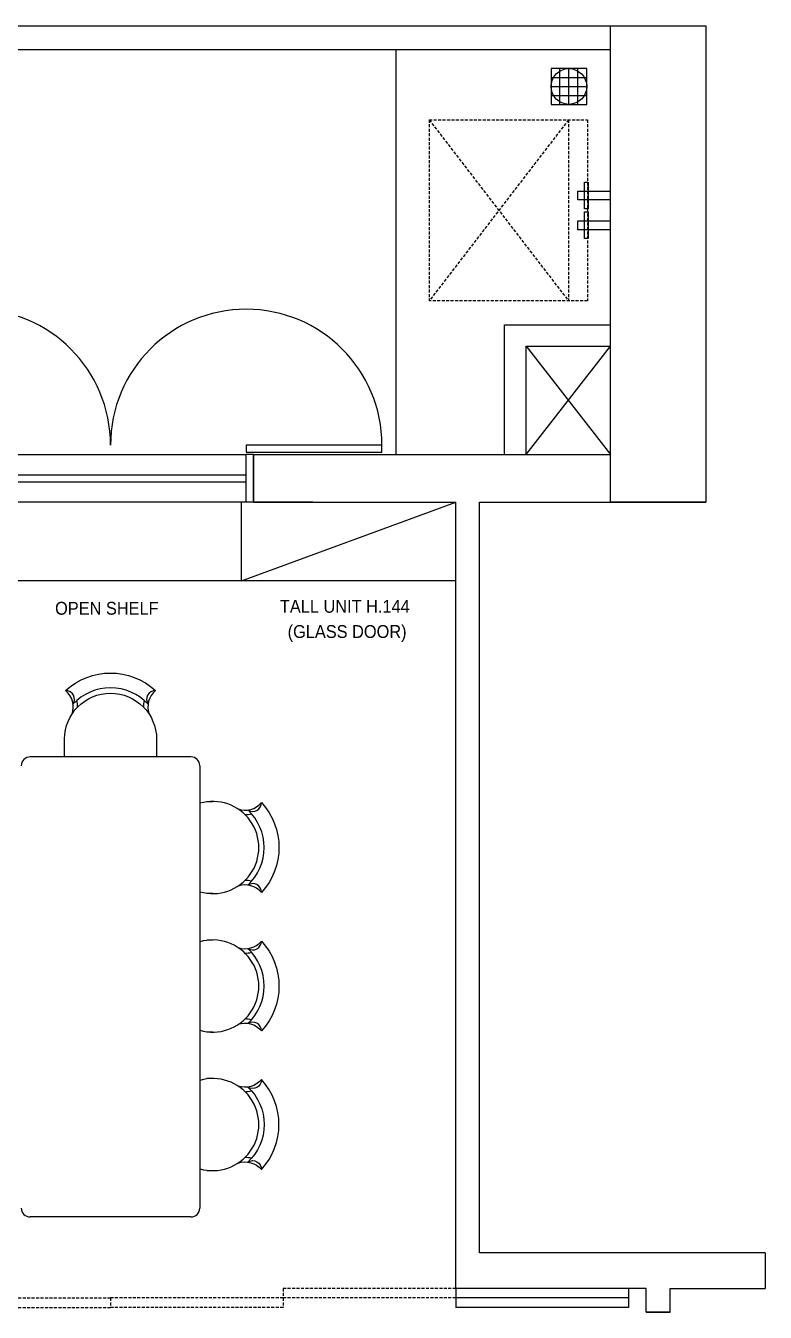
# Model space of a CAD drawing. Extents: x 0 to 79700, y -68 to 28499.
# Drawn here: x 27030 to 30136, y 15939 to 21339 of the extents above; entities that cross this region are included whole.
import ezdxf

# ---------------------------------------------------------------- set-up
doc = ezdxf.new("R2010")
doc.units = 0
doc.header["$LTSCALE"] = 50
doc.header["$MEASUREMENT"] = 0
doc.linetypes.add('HIDDEN', pattern=[0.375, 0.25, -0.125])
doc.layers.get('0').update_dxf_attribs({"linetype": 'CONTINUOUS'})
for name, color, linetype in [('1F', 2, 'CONTINUOUS'), ('2F', 4, 'CONTINUOUS'), ('COL', 7, 'CONTINUOUS'), ('DOOR', 4, 'CONTINUOUS'), ('DR', 7, 'CONTINUOUS'), ('DT', 8, 'CONTINUOUS'), ('ELE-W', 7, 'CONTINUOUS'), ('FUR', 4, 'CONTINUOUS'), ('HAT', 11, 'CONTINUOUS'), ('SYM', 7, 'CONTINUOUS'), ('WALL', 2, 'CONTINUOUS'), ('WINDOW', 7, 'CONTINUOUS')]:
    doc.layers.add(name, color=color, linetype=linetype)
doc.styles.add('돋움', font='')
doc.styles.get('돋움').set_extended_font_data('Dotum')

# ---------------------------------------------------------------- blocks, each defined once
blk = doc.blocks.new('DRAIN-1')
at = {"layer": 'HAT'}
for p, q in [((-30, 60), (-30, -60)), ((0, 60), (0, -60)), ((30, 60), (30, -60)), ((-60, 30), (60, 30)), ((-60, 0), (60, 0)), ((-60, -30), (60, -30))]:
    blk.add_line(p, q, dxfattribs=at)
blk.add_lwpolyline([(-60, 60), (-60, -60), (60, -60), (60, 60)], close=True, dxfattribs=at)
blk.add_circle((0, 0), 60, dxfattribs=at)

msp = doc.modelspace()

# ---------------------------------------------------------------- linework, layer by layer
at = {"color": 7, "linetype": 'Continuous', "ltscale": 500}
msp.add_line((27935.93187, 19009.24026), (28835.93187, 19339.24026), dxfattribs=at)
at = {"layer": '1F'}
msp.add_line((27985.93187, 19539.24026), (27985.93187, 19339.24026), dxfattribs=at)
at = {"layer": '2F'}
msp.add_line((28585.93187, 19539.24026), (28585.93187, 21239.24026), dxfattribs=at)
at = {"layer": 'COL'}
for p, q in [((27985.93187, 19339.24026), (27985.93187, 19539.24026)), ((29635.93187, 15939.24026), (29735.93187, 15939.24026))]:
    msp.add_line(p, q, dxfattribs=at)
at = {"layer": 'COL', "linetype": 'Continuous'}
msp.add_lwpolyline([(29485.93187, 21339.24026), (29885.93187, 21339.24026), (29885.93187, 19339.24026), (29485.93187, 19339.24026)], close=True, dxfattribs=at)
at = {"layer": 'DOOR'}
for p, q in [((28235.93187, 19339.24026), (26535.93187, 19339.24026)), ((27935.93187, 19009.24026), (27935.93187, 19339.24026)), ((28835.93187, 19009.24026), (25935.93187, 19009.24026))]:
    msp.add_line(p, q, dxfattribs=at)
at = {"layer": 'DR', "linetype": 'HIDDEN'}
for p, q in [((28835.93187, 16039.24026), (28110.93187, 16039.24026)), ((28110.93187, 16039.24026), (28110.93187, 15999.24026)), ((26660.93187, 15999.24026), (27385.93187, 15999.24026)), ((28110.93187, 15999.24026), (27385.93187, 15999.24026)), ((27385.93187, 15999.24026), (27385.93187, 15959.24026)), ((27385.93187, 15999.24026), (27385.93187, 15959.24026)), ((28835.93187, 15999.24026), (28110.93187, 15999.24026)), ((28110.93187, 15999.24026), (28110.93187, 15959.24026)), ((26660.93187, 15959.24026), (27385.93187, 15959.24026)), ((28110.93187, 15959.24026), (27385.93187, 15959.24026))]:
    msp.add_line(p, q, dxfattribs=at)
at = {"layer": 'DR', "linetype": 'Continuous'}
for p, q in [((29560.93187, 16039.24026), (28835.93187, 16039.24026)), ((28835.93187, 16039.24026), (28835.93187, 15999.24026)), ((28835.93187, 16039.24026), (28835.93187, 15999.24026)), ((29560.93187, 16039.24026), (29560.93187, 15999.24026)), ((29560.93187, 15999.24026), (28835.93187, 15999.24026)), ((29560.93187, 15999.24026), (28835.93187, 15999.24026)), ((28835.93187, 15999.24026), (28835.93187, 15959.24026)), ((28835.93187, 15999.24026), (28835.93187, 15959.24026)), ((29560.93187, 15999.24026), (29560.93187, 15959.24026)), ((29560.93187, 15959.24026), (28835.93187, 15959.24026))]:
    msp.add_line(p, q, dxfattribs=at)
at = {"layer": 'DT'}
for p, q in [((26815.93187, 19539.24026), (27955.93187, 19539.24026)), ((27955.93187, 19339.24026), (26815.93187, 19339.24026))]:
    msp.add_line(p, q, dxfattribs=at)
at = {"layer": 'ELE-W', "color": 11}
for centre in [(26815.93187, 19579.24026), (27955.93187, 19579.24026)]:
    msp.add_arc(centre, 570, 0, 180, dxfattribs=at)
at = {"layer": 'FUR'}
for p, q in [((24935.93187, 21339.24026), (29485.93187, 21339.24026)), ((24935.93187, 21239.24026), (29485.93187, 21239.24026)), ((27723.43187, 18270.6375), (27048.43187, 18270.6375)), ((27760.93187, 18233.1375), (27760.93187, 16376.74026)), ((27790.93187, 18083.28474), (27815.28593, 18083.28474)), ((27815.28593, 17696.43474), (27790.93187, 17696.43474)), ((27790.93187, 17501.8875), (27815.28593, 17501.8875)), ((27815.28593, 17115.0375), (27790.93187, 17115.0375)), ((27815.28593, 16920.49026), (27790.93187, 16920.49026)), ((27790.93187, 16533.64026), (27815.28593, 16533.64026)), ((27723.43187, 16339.24026), (27048.43187, 16339.24026))]:
    msp.add_line(p, q, dxfattribs=at)
at = {"layer": 'FUR', "linetype": 'HIDDEN'}
for p, q in [((28724.36366, 20944.24026), (28724.36366, 20184.24026)), ((28724.36366, 20944.24026), (29309.36366, 20184.24026)), ((29309.36366, 20944.24026), (28724.36366, 20184.24026)), ((28724.36366, 20944.24026), (29389.36366, 20944.24026)), ((29309.36366, 20944.24026), (29309.36366, 20184.24026)), ((29389.36366, 20944.24026), (29389.36366, 20184.24026)), ((29389.36366, 20184.24026), (28724.36366, 20184.24026))]:
    msp.add_line(p, q, dxfattribs=at)
at = {"layer": 'FUR', "linetype": 'Continuous'}
for points in [[(29391.55994, 20570.29428), (29376.55994, 20570.29428), (29376.55994, 20682.79428), (29391.55994, 20682.79428)], [(29391.55994, 20445.68624), (29376.55994, 20445.68624), (29376.55994, 20558.18624), (29391.55994, 20558.18624)]]:
    msp.add_lwpolyline(points, close=True, dxfattribs=at)
for points in [[(29485.93187, 20607.79428), (29348.43187, 20607.79428), (29348.43187, 20645.29428), (29485.93187, 20645.29428)], [(29485.93187, 20483.18624), (29348.43187, 20483.18624), (29348.43187, 20520.68624), (29485.93187, 20520.68624)]]:
    msp.add_lwpolyline(points, dxfattribs=at)
at = {"layer": 'FUR'}
msp.add_lwpolyline([(28525.93187, 19579.24026), (27955.93187, 19579.24026), (27955.93187, 19549.24026), (28525.93187, 19549.24026)], close=True, dxfattribs=at)
for points in [[(27224.16824, 18450.28767, 0.3074486163), (27197.30963, 18548.69943, -0.3908193799), (27574.55411, 18548.69943, 0.3074486163), (27547.6955, 18450.28767)], [(27192.50687, 18270.6375), (27192.50687, 18344.24166, -1), (27579.35687, 18344.24166), (27579.35687, 18270.6375)], [(27574.55411, 18548.69943, 0.6084109933), (27543.59692, 18491.77246, 0.4337942745), (27228.26682, 18491.77246, 0.6084109933), (27197.30963, 18548.69943)], [(27921.33194, 18051.62337, 0.3074486163), (28019.7437, 18078.48198, -0.3908193799), (28019.7437, 17701.2375, 0.3074486163), (27921.33194, 17728.09611)], [(28019.7437, 17701.2375, 0.6084109933), (27962.81673, 17732.19469, 0.4337942745), (27962.81673, 18047.52479, 0.6084109933), (28019.7437, 18078.48198)], [(27921.33194, 17470.22613, 0.3074486163), (28019.7437, 17497.08474, -0.3908193799), (28019.7437, 17119.84026, 0.3074486163), (27921.33194, 17146.69887)], [(28019.7437, 17119.84026, 0.6084109933), (27962.81673, 17150.79745, 0.4337942745), (27962.81673, 17466.12755, 0.6084109933), (28019.7437, 17497.08474)], [(27921.33194, 16565.30163, -0.3074486163), (28019.7437, 16538.44302, 0.3908193799), (28019.7437, 16915.6875, -0.3074486163), (27921.33194, 16888.82889)], [(28019.7437, 16915.6875, -0.6084109933), (27962.81673, 16884.73031, -0.4337942745), (27962.81673, 16569.40021, -0.6084109933), (28019.7437, 16538.44302)]]:
    msp.add_lwpolyline(points, format="xyb", dxfattribs=at)
for centre, radius, start, end in [((27138.28014, 18479.71805), 109.54048, 359.9703778, 14.54805464), ((27633.5836, 18479.71805), 109.54048, 165.45194536, 180.0296222), ((27048.43187, 18233.1375), 37.5, 90, 180), ((27723.43187, 18233.1375), 37.5, 0, 90), ((27815.28593, 17889.85974), 193.425, 253.67959978, 106.32040022), ((27950.76231, 18137.51147), 109.54048, 269.9703778, 284.54805464), ((27950.76231, 17642.20801), 109.54048, 75.45194536, 90.0296222), ((27815.28593, 17308.4625), 193.425, 253.67959978, 106.32040022), ((27950.76231, 17556.11423), 109.54048, 269.9703778, 284.54805464), ((27950.76231, 17060.81077), 109.54048, 75.45194536, 90.0296222), ((27815.28593, 16727.06526), 193.425, 253.67959978, 106.32040022), ((27950.76231, 16974.71699), 109.54048, 269.9703778, 284.54805464), ((27950.76231, 16479.41353), 109.54048, 75.45194536, 90.0296222), ((27048.43187, 16376.74026), 37.5, 180, 270), ((27723.43187, 16376.74026), 37.5, 270, 0)]:
    msp.add_arc(centre, radius, start, end, dxfattribs=at)
at = {"layer": 'SYM', "color": 4, "linetype": 'Continuous'}
for p, q in [((29130.93187, 19994.24026), (29485.93187, 19539.24026)), ((29130.93187, 19539.24026), (29485.93187, 19994.24026))]:
    msp.add_line(p, q, dxfattribs=at)
at = {"layer": 'WALL'}
for p, q in [((29040.93187, 19539.24026), (29040.93187, 20084.24026)), ((29040.93187, 20084.24026), (29485.93187, 20084.24026)), ((29130.93187, 19539.24026), (29130.93187, 19994.24026)), ((29130.93187, 19994.24026), (29485.93187, 19994.24026)), ((27985.93187, 19539.24026), (29485.93187, 19539.24026)), ((27985.93187, 19339.24026), (27985.93187, 19539.24026)), ((27985.93187, 19539.24026), (27985.93187, 19439.24026)), ((27985.93187, 19339.24026), (27985.93187, 19539.24026)), ((27985.93187, 19339.24026), (27985.93187, 19529.24026)), ((27985.93187, 19339.24026), (28835.93187, 19339.24026)), ((28835.93187, 16039.24026), (28835.93187, 19339.24026)), ((28935.93187, 16189.24026), (28935.93187, 19339.24026)), ((28935.93187, 19339.24026), (29885.93187, 19339.24026)), ((30135.93187, 16189.24026), (28935.93187, 16189.24026)), ((29635.93187, 16039.24026), (28835.93187, 16039.24026)), ((29635.93187, 15939.24026), (29635.93187, 16039.24026)), ((29735.93187, 15939.24026), (29735.93187, 16039.24026)), ((29735.93187, 15939.24026), (29635.93187, 15939.24026)), ((29735.93187, 15939.24026), (29635.93187, 15939.24026))]:
    msp.add_line(p, q, dxfattribs=at)
at = {"layer": 'WALL', "linetype": 'Continuous'}
for p in [(30135.93187, 16189.24026), (29735.93187, 16039.24026)]:
    msp.add_line(p, (30135.93187, 16039.24026), dxfattribs=at)
at = {"layer": 'WINDOW'}
for p, q in [((27955.93187, 19339.24026), (27955.93187, 19539.24026)), ((27985.93187, 19539.24026), (27955.93187, 19539.24026)), ((27985.93187, 19529.24026), (27985.93187, 19339.24026)), ((26815.93187, 19454.24026), (27955.93187, 19454.24026)), ((26815.93187, 19424.24026), (27955.93187, 19424.24026)), ((27985.93187, 19339.24026), (27955.93187, 19339.24026))]:
    msp.add_line(p, q, dxfattribs=at)

# ---------------------------------------------------------------- block references
at = {"layer": 'FUR', "color": 2, "xscale": 1.25, "yscale": 1.25, "zscale": 1.25, "rotation": 90}
msp.add_blockref('DRAIN-1', (29310.93187, 21084.24026), dxfattribs=at)

# ---------------------------------------------------------------- texts
at = {"linetype": 'Continuous', "ltscale": 500, "style": '돋움', "width": 0.970874}
for s, height, p in [('OPEN SHELF', 54.028845, (27153.066, 18867.09433)), ('TALL UNIT H.144', 54.0288447, (28097.24681, 18875.22708)), ('(GLASS DOOR)', 54.0288447, (28129.80474, 18769.5006))]:
    msp.add_text(s, height=height, dxfattribs=at).set_placement(p)

doc.saveas('drawing.dxf')
